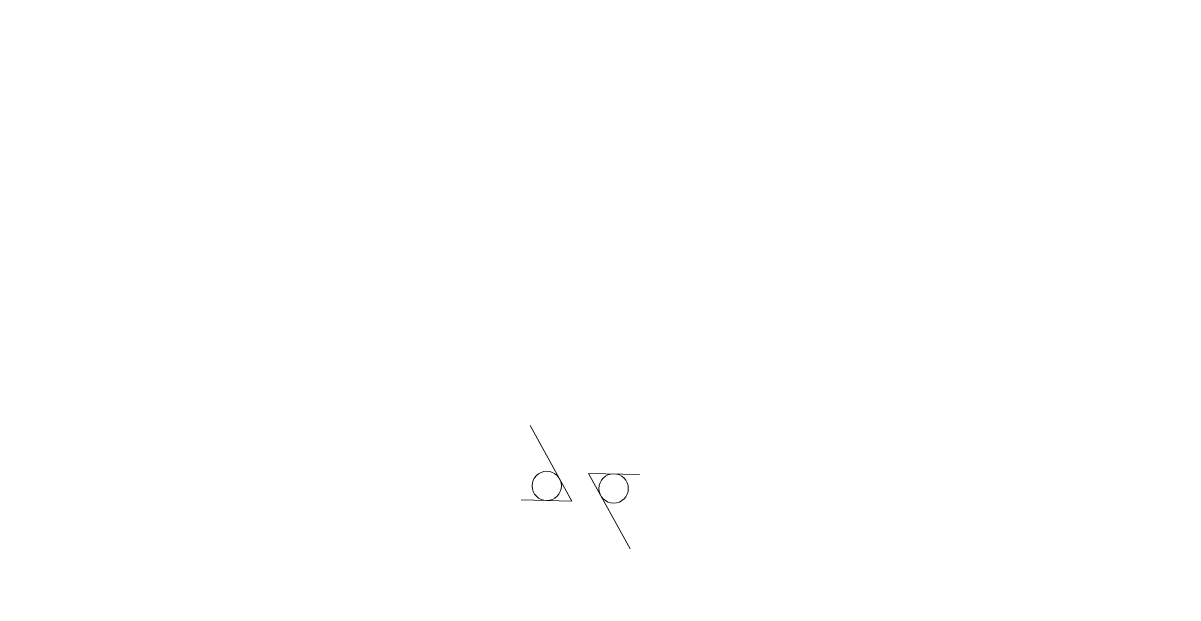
# Model space of a CAD drawing. Header units: millimetres. Extents: x 0 to 210, y 0 to 297.
# Drawn here: x 78.6 to 210, y 231.6 to 297 of the extents above; entities that cross this region are included whole.
import ezdxf

# ---------------------------------------------------------------- set-up
doc = ezdxf.new("R2010")
doc.units = ezdxf.units.MM
doc.linetypes.add('K5LT_THIN', pattern=[0])

# ---------------------------------------------------------------- blocks, each defined once
blk = doc.blocks.new('U335')
at = {"color": 7, "linetype": 'K5LT_THIN', "lineweight": 18}
for p, q in [((141.02, 242.61), (136.29, 251.21)), ((135.25, 242.73), (141.02, 242.61))]:
    blk.add_line(p, q, dxfattribs=at)
blk.add_arc((138.17, 244.33), 1.67, 0, 360, dxfattribs=at)
blk = doc.blocks.new('U336')
at = {"color": 7, "linetype": 'K5LT_THIN', "lineweight": 18}
for p, q in [((148.71, 245.64), (142.93, 245.76)), ((142.93, 245.76), (147.66, 237.16))]:
    blk.add_line(p, q, dxfattribs=at)
blk.add_arc((145.78, 244.04), 1.67, 0, 360, dxfattribs=at)

msp = doc.modelspace()

# ---------------------------------------------------------------- block references
for name in ['U335', 'U336']:
    msp.add_blockref(name, (0, 0))

doc.saveas('drawing.dxf')
